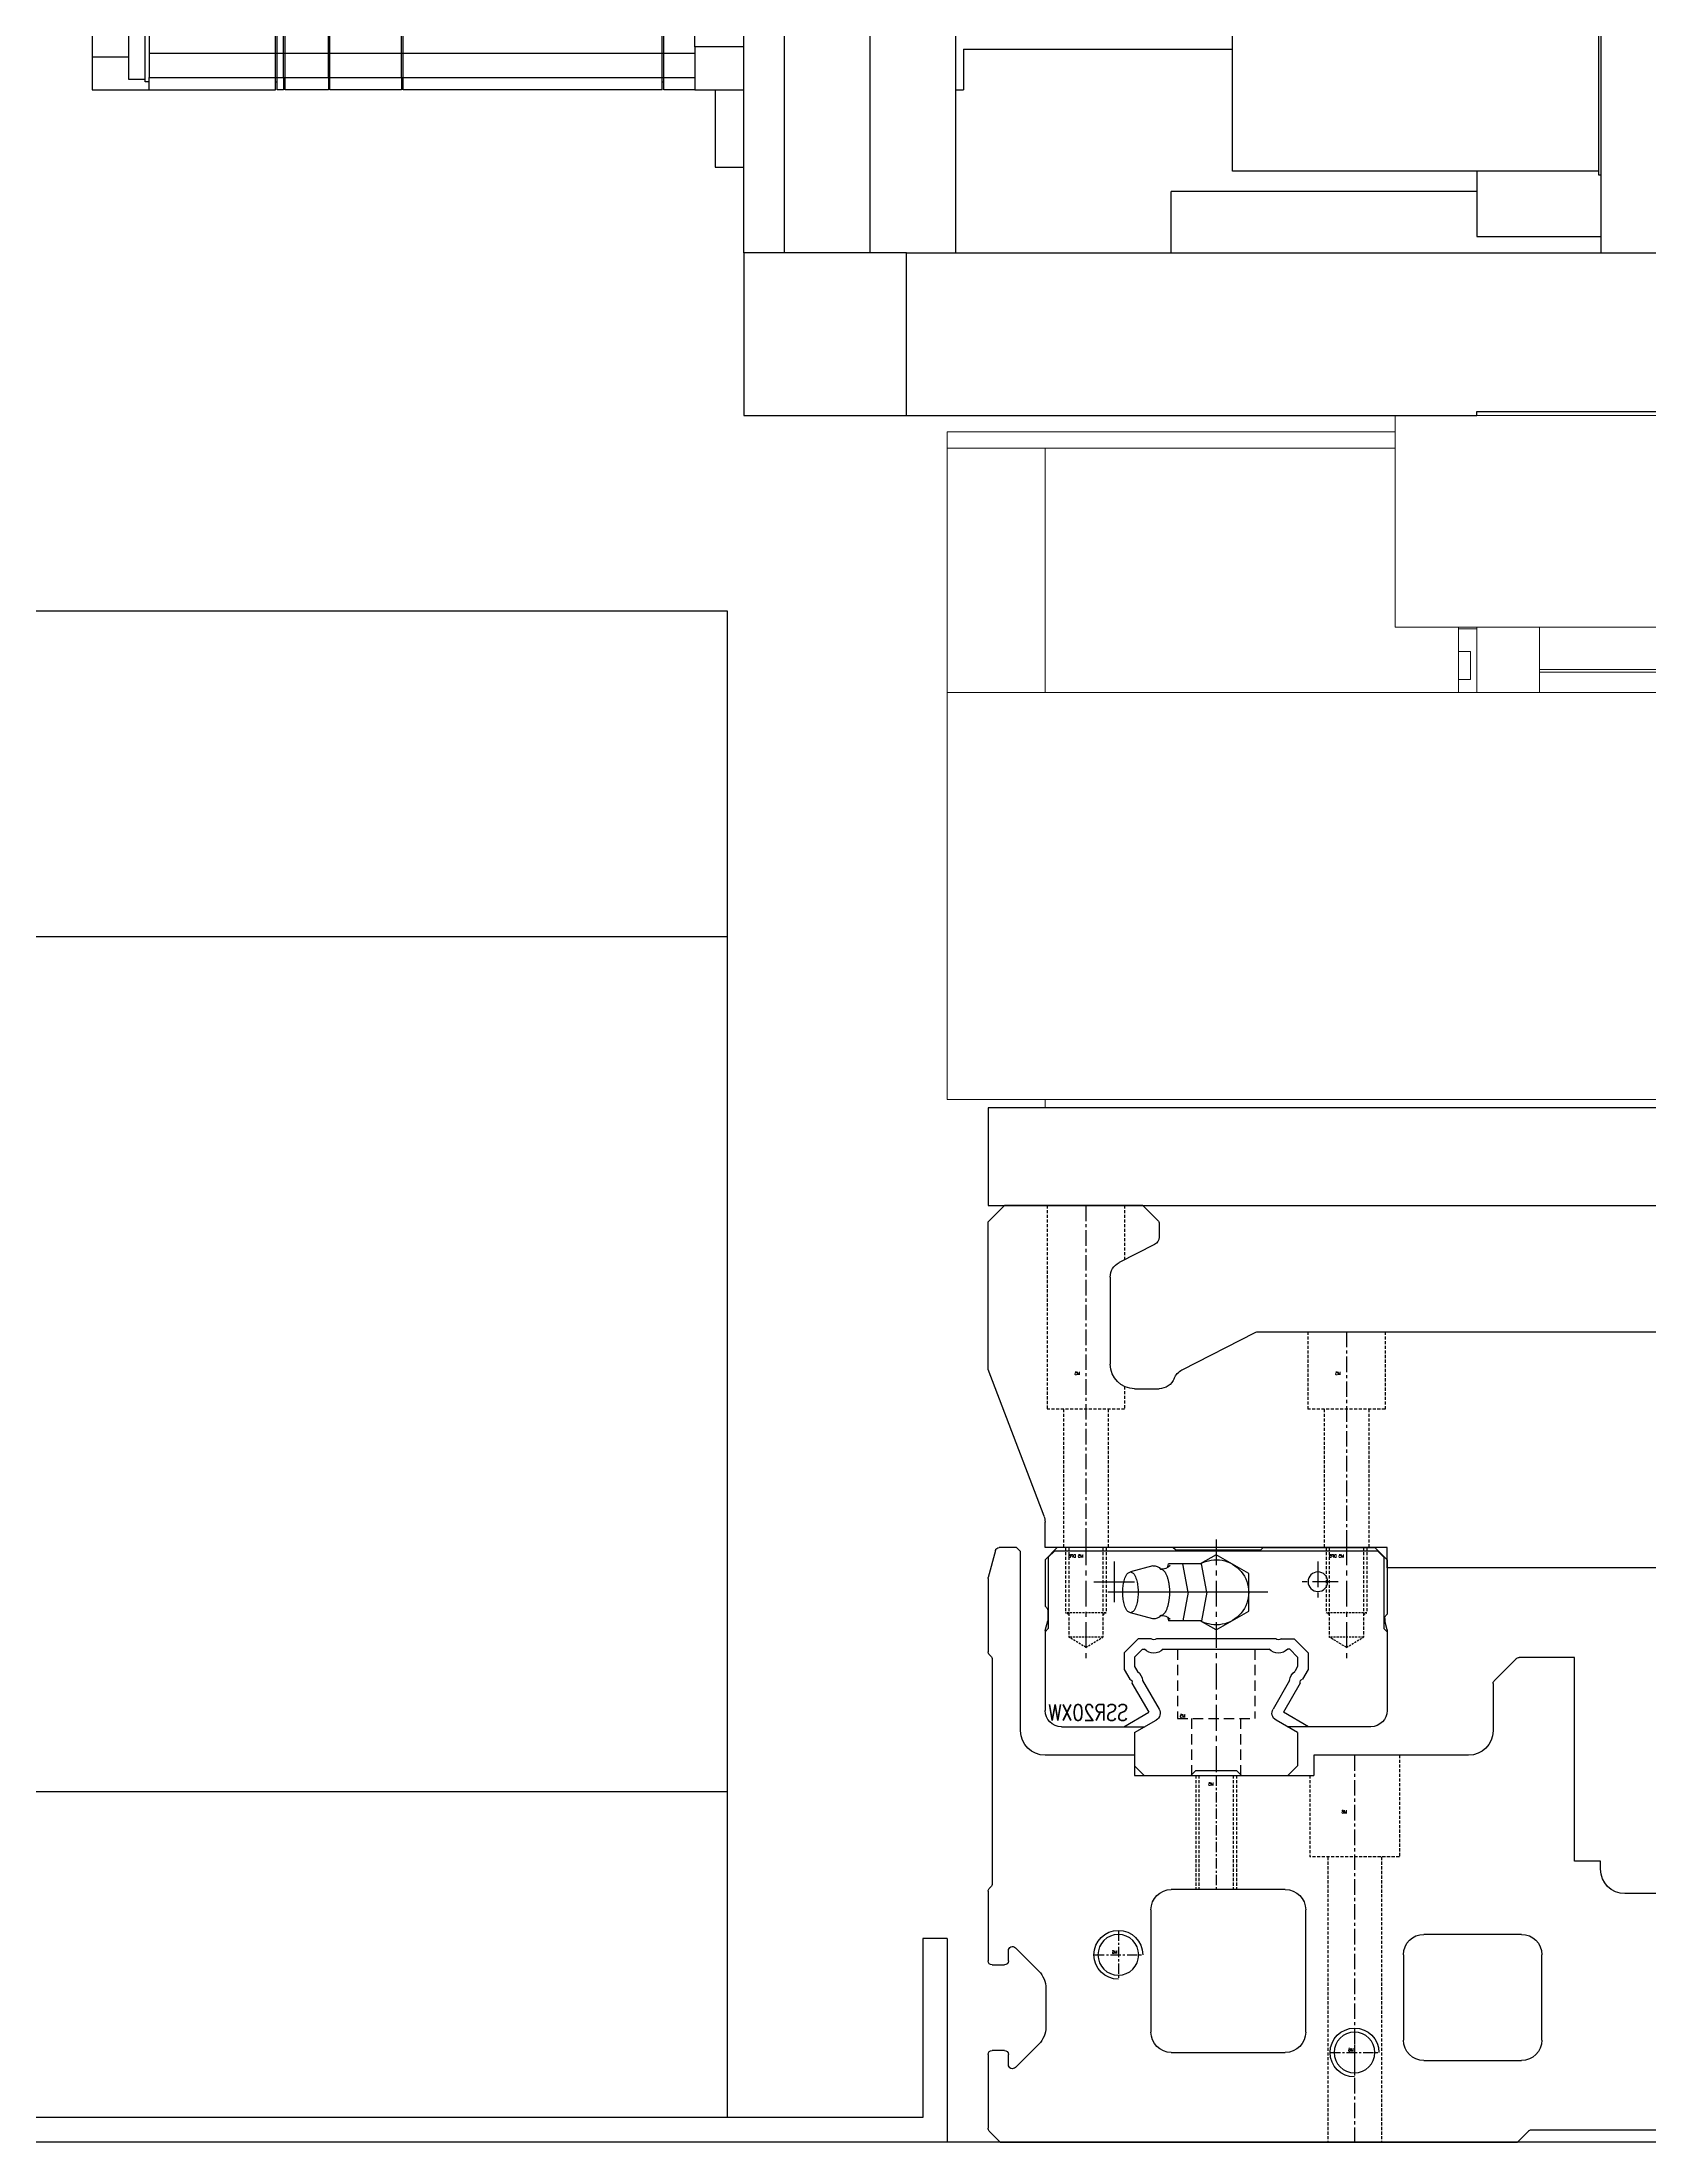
# Model space of a CAD drawing. Extents: x 500 to 100500, y -14500 to 21140.
# Drawn here: x 6040.9 to 6238.4, y 7431 to 7688.8 of the extents above; entities that cross this region are included whole.
import ezdxf

# ---------------------------------------------------------------- set-up
doc = ezdxf.new("R2010")
doc.units = 0
for name, pattern in [('CENTER', [10.16, 6.35, -1.27, 1.27, -1.27]), ('CENTERX2', [20.32, 12.7, -2.54, 2.54, -2.54]), ('HIDDEN', [1.905, 1.27, -0.635]), ('SLD-Solid', [0])]:
    doc.linetypes.add(name, pattern=pattern)
doc.layers.get('0').update_dxf_attribs({"linetype": 'CONTINUOUS'})
for name, color, linetype in [('CL', 1, 'CENTER'), ('D', 7, 'CONTINUOUS'), ('LM Guide', 131, 'CONTINUOUS'), ('M06SMMF-001B', 7, 'CONTINUOUS'), ('나사', 1, 'CONTINUOUS'), ('볼트', 140, 'CONTINUOUS'), ('숨겨진선', 2, 'HIDDEN'), ('외형선', 3, 'CONTINUOUS'), ('중심선', 1, 'CENTERX2')]:
    doc.layers.add(name, color=color, linetype=linetype)
doc.layers.add('Hidden', color=7, linetype='HIDDEN', true_color=0xff8000)
doc.layers.add('MODEL', color=7, linetype='SLD-Solid', lineweight=15)
doc.styles.get("Standard").update_dxf_attribs({"font": 'romans.shx'})

# ---------------------------------------------------------------- blocks, each defined once
blk = doc.blocks.new('KFASDF')
blk.add_line((83405.77, -110483.79), (79585.77, -110483.79))
blk = doc.blocks.new('KA$C3c6b653d')
for p, q in [((0, 0), (0, 185)), ((0, 185), (96, 185)), ((96, 0), (96, 185)), ((0, 145), (96, 145)), ((0, 40), (96, 40)), ((0, 0), (96, 0))]:
    blk.add_line(p, q)
blk = doc.blocks.new('Kfghj')
for p, q in [((79309.48, -113402.98), (79309.48, -113427.98)), ((79309.48, -113402.98), (79312.48, -113402.98)), ((79312.48, -113402.98), (79312.48, -113424.98)), ((79456.48, -113424.98), (79456.48, -113402.98)), ((79456.48, -113402.98), (79459.48, -113402.98)), ((79459.48, -113427.98), (79459.48, -113402.98)), ((79312.48, -113424.98), (79456.48, -113424.98)), ((79309.48, -113427.98), (79459.48, -113427.98))]:
    blk.add_line(p, q)
blk = doc.blocks.new('KA$C3f1c8a6e')
for name, p in [('KA$C3c6b653d', (32, 3)), ('Kfghj', (-79304.48, 113427.98))]:
    blk.add_blockref(name, p)
blk = doc.blocks.new('KA$C0D2B04EF')
for p, q in [((1.5, 29), (0, 27.5)), ((1.5, 29), (0, 27.5)), ((1.2, 28.6), (0.4, 27.8)), ((40.8, 28.6), (1.2, 28.6)), ((15.2, 29), (1.5, 29)), ((15.5, 28.7), (15.2, 29)), ((26, 28.7), (15.5, 28.7)), ((26, 28.7), (26.3, 29)), ((26.3, 29), (40.5, 29)), ((40.5, 29), (42, 27.5)), ((40.8, 28.6), (41.6, 27.8)), ((0, 27.5), (0, 20.8)), ((0.4, 27.8), (0.4, 19.05)), ((17, 25.81), (21, 28.12)), ((17, 21.19), (17, 25.81)), ((21, 28.12), (22.94, 27)), ((22.13, 23.5), (22.78, 27)), ((22.78, 27), (26.86, 27)), ((24.44, 23.5), (25.09, 27)), ((26.95, 26.52), (26.86, 27)), ((28.75, 26.75), (31.52, 26)), ((33.5, 27.3), (33.5, 22.3)), ((41.6, 27.8), (41.6, 19.05)), ((42, 27.5), (42, 21.81)), ((14.63, 23.5), (34.31, 23.5)), ((22.13, 23.5), (22.78, 20)), ((24.44, 23.5), (25.09, 20)), ((36, 24.8), (31, 24.8)), ((0, 20.8), (0.15, 20.65)), ((21, 18.88), (17, 21.19)), ((28.77, 20.25), (31.52, 21)), ((41.68, 21.29), (41.68, 20)), ((42, 21.81), (41.83, 21.65)), ((0, 18.88), (0.3, 20)), ((0, 18.65), (0.4, 19.05)), ((0, 18.88), (0, 9)), ((0.3, 20.29), (0.3, 20)), ((21, 18.88), (22.95, 20)), ((22.78, 20), (26.86, 20)), ((26.95, 20.47), (26.86, 20)), ((42, 18.65), (41.6, 19.05)), ((42, 18.82), (41.68, 20)), ((42, 18.82), (42, 9)), ((9.7, 16.08), (11.42, 17.8)), ((9.7, 16.08), (9.7, 14.03)), ((11, 15.54), (11.96, 16.5)), ((11, 15.54), (11, 14.38)), ((13.02, 17.8), (11.42, 17.8)), ((11.96, 16.5), (12.2, 16.5)), ((13.68, 17.8), (28.32, 17.8)), ((27.5, 16.5), (14.5, 16.5)), ((28.98, 17.8), (30.58, 17.8)), ((30.04, 16.5), (29.8, 16.5)), ((31, 15.54), (30.04, 16.5)), ((32.3, 16.08), (30.58, 17.8)), ((31, 15.54), (31, 14.38)), ((32.3, 16.08), (32.3, 14.03)), ((9.7, 14.03), (10.4, 12.82)), ((11, 14.38), (11.34, 13.79)), ((31, 14.38), (30.66, 13.79)), ((32.3, 14.03), (31.6, 12.82)), ((10.67, 12.35), (12.73, 8.78)), ((11.98, 12.68), (14.01, 9.17)), ((30.02, 12.68), (27.99, 9.17)), ((31.33, 12.35), (29.27, 8.78)), ((9.66, 7), (12.73, 8.78)), ((11, 6.27), (13.64, 7.8)), ((31, 6.27), (28.36, 7.8)), ((32.34, 7), (29.27, 8.78)), ((2, 7), (12.26, 7)), ((11, 6.27), (11, 2.18)), ((40, 7), (29.74, 7)), ((31, 6.27), (31, 2.18)), ((12.18, 1), (11, 2.18)), ((17.9, 1), (12.18, 1)), ((18.5, 1.6), (17.9, 1)), ((23.5, 1.6), (18.5, 1.6)), ((24.1, 1), (23.5, 1.6)), ((29.82, 1), (24.1, 1)), ((29.82, 1), (31, 2.18))]:
    blk.add_line(p, q)
blk.add_lwpolyline([(27.82, 26.35, 0.188575), (27.46, 26.19, 0.075745), (27.22, 25.87, 0.039336), (27.05, 25.51, 0.025771), (26.92, 25.12, 0.019505), (26.84, 24.73, 0.016215), (26.78, 24.33, 0.014467), (26.74, 23.93, 0.013691), (26.73, 23.52, 0.013605), (26.74, 23.12, 0.014315), (26.77, 22.72, 0.015982), (26.83, 22.32, 0.019027), (26.91, 21.92, 0.02488), (27.03, 21.54, 0.037296), (27.19, 21.17, 0.069983), (27.43, 20.84, 0.173821), (27.78, 20.65)], format="xyb")
blk.add_lwpolyline([(31.52, 26, 0.255159), (30.99, 25.58, 0.063191), (30.74, 24.91, 0.035186), (30.61, 24.21, 0.027985), (30.57, 23.5, 0.027899), (30.61, 22.79, 0.03516), (30.74, 22.09, 0.063156), (30.99, 21.43, 0.255284), (31.52, 21, 0.255159), (32.05, 21.42, 0.063192), (32.3, 22.09, 0.035186), (32.43, 22.79, 0.027985), (32.47, 23.5, 0.027899), (32.43, 24.21, 0.03516), (32.3, 24.91, 0.063156), (32.05, 25.57, 0.255284)], format="xyb", close=True)
blk.add_circle((8.5, 24.8), 1.2)
for centre, radius, start, end in [((21, 23.5), 4, 61.094, 298.9059), ((27.62, 27.58), 1.25, 217.875, 279.2354), ((28.61, 25.79), 0.97, 81.7029, 144.6685), ((-0.2, 20.29), 0.5, 0.0001, 45.0001), ((27.62, 19.42), 1.25, 80.7645, 142.125), ((28.61, 21.21), 0.968, 215.3315, 278.2972), ((42.18, 21.29), 0.5, 134.9999, 179.9999), ((21, 23.5), 4, 240, 241.045), ((13.35, 17.69), 1.65, 225.9544, 314.0456), ((13.35, 18.22), 0.537, 231.9896, 308.0104), ((28.65, 17.69), 1.65, 225.9543, 314.0456), ((28.65, 18.22), 0.537, 231.9896, 308.0104), ((10.34, 12.48), 1.65, 7.0573, 52.9427), ((31.66, 12.48), 1.65, 127.0573, 172.9427), ((10.34, 12.48), 0.35, 338.8312, 81.1688), ((31.66, 12.48), 0.35, 98.8312, 201.1688), ((2, 9), 2, 180, 270), ((13.14, 8.67), 1, 300.0017, 29.9991), ((28.86, 8.67), 1, 150, 239.9983), ((40, 9), 2, 270, 360)]:
    blk.add_arc(centre, radius, start, end)
at = {"layer": 'CL', "ltscale": 0.5}
for p, q in [((5, 30), (5, 14.76)), ((21, 30), (21, 0)), ((37, 30), (37, 14.76)), ((8.5, 27.3), (8.5, 22.3)), ((6, 24.8), (11, 24.8))]:
    blk.add_line(p, q, dxfattribs=at)
at = {"layer": 'Hidden'}
for p, q in [((16.25, 16.5), (16.25, 8)), ((25.75, 16.5), (25.75, 8)), ((25.75, 8), (16.25, 8)), ((18, 8), (18, 1.1)), ((24, 8), (24, 1.1))]:
    blk.add_line(p, q, dxfattribs=at)
at = {"layer": '숨겨진선', "ltscale": 0.3}
for p, q in [((2.5, 29), (2.5, 21)), ((2.9, 29), (2.9, 18)), ((7.1, 29), (7.1, 18)), ((7.5, 29), (7.5, 21)), ((34.5, 29), (34.5, 21)), ((34.9, 29), (34.9, 18)), ((39.1, 29), (39.1, 18)), ((39.5, 29), (39.5, 21))]:
    blk.add_line(p, q, dxfattribs=at)
at = {"layer": '숨겨진선', "ltscale": 0.2}
for p, q in [((2.9, 20.76), (2.5, 21)), ((2.5, 21), (7.5, 21)), ((7.1, 20.76), (7.5, 21)), ((34.9, 20.76), (34.5, 21)), ((34.5, 21), (39.5, 21)), ((39.1, 20.76), (39.5, 21)), ((2.9, 18), (7.1, 18)), ((5, 16.74), (2.9, 18)), ((5, 16.74), (7.1, 18)), ((34.9, 18), (39.1, 18)), ((37, 16.74), (34.9, 18)), ((37, 16.74), (39.1, 18))]:
    blk.add_line(p, q, dxfattribs=at)
at = {"layer": '볼트', "width": 0.8}
for s, height, p in [('M5 DP8', 0.394, (5.3, 27.77)), ('M5 DP8', 0.394, (37.3, 27.77)), ('M5', 0.394, (24.79, 8.14)), ('SSR20XW', 1.969, (31.8, 7.76))]:
    blk.add_text(s, height=height, dxfattribs=at).set_placement(p)
blk = doc.blocks.new('KF13 13')
for p, q in [((4201.63, 413.21), (4199.63, 411.21)), ((4201.63, 413.21), (4218.63, 413.21)), ((4220.54, 411.29), (4218.63, 413.21)), ((4430.63, 413.21), (4428.72, 411.29)), ((4430.63, 413.21), (4447.63, 413.21)), ((4449.63, 411.21), (4447.63, 413.21)), ((4199.63, 411.21), (4199.63, 393.08)), ((4220.63, 409.32), (4220.63, 411.08)), ((4428.63, 411.08), (4428.63, 409.32)), ((4449.63, 393.08), (4449.63, 411.21)), ((4215.72, 406.2), (4220.08, 408.43)), ((4429.18, 408.43), (4433.54, 406.2)), ((4214.63, 393.71), (4214.63, 404.42)), ((4434.63, 404.42), (4434.63, 393.71)), ((4232.42, 397.6), (4223.44, 393.03)), ((4416.39, 397.71), (4232.87, 397.71)), ((4425.81, 393.03), (4416.84, 397.6)), ((4199.63, 393.08), (4206.5, 375.05)), ((4442.76, 375.05), (4449.63, 393.08)), ((4220.63, 390.71), (4217.63, 390.71)), ((4431.63, 390.71), (4428.63, 390.71)), ((4276.13, 381.21), (4276.13, 368.71)), ((4351.63, 381.21), (4276.13, 381.21)), ((4351.63, 381.21), (4351.63, 368.71)), ((4206.63, 374.71), (4206.61, 374.76)), ((4206.63, 374.64), (4206.63, 374.71)), ((4206.63, 374.34), (4206.63, 371.21)), ((4442.63, 371.21), (4442.63, 374.34)), ((4206.63, 371.21), (4250.63, 371.21)), ((4250.63, 368.71), (4250.63, 371.21)), ((4400.63, 371.21), (4442.63, 371.21)), ((4400.63, 368.71), (4400.63, 371.21)), ((4250.63, 368.71), (4276.13, 368.71)), ((4351.63, 368.71), (4400.63, 368.71))]:
    blk.add_line(p, q)
for centre, radius, start, end in [((4220.33, 411.08), 0.3, 0, 45), ((4428.93, 411.08), 0.3, 135, 180), ((4219.63, 409.32), 1, 297, 0), ((4429.63, 409.32), 1, 180, 243), ((4216.63, 404.42), 2, 117, 180), ((4432.63, 404.42), 2, 360, 63), ((4232.87, 396.71), 1, 90, 117), ((4416.39, 396.71), 1, 63, 90), ((4217.63, 393.71), 3, 180, 270), ((4220.63, 392.71), 2, 270, 338.5642), ((4224.35, 391.24), 2, 117, 158.5642), ((4424.91, 391.24), 2, 21.4358, 63), ((4428.63, 392.71), 2, 201.4358, 270), ((4431.63, 393.71), 3, 270, 0), ((4204.63, 374.34), 2, 360, 20.8545), ((4444.63, 374.34), 2, 159.1455, 180)]:
    blk.add_arc(centre, radius, start, end)
at = {"layer": '숨겨진선', "ltscale": 0.3}
for p, q in [((4206.88, 413.21), (4206.88, 388.21)), ((4216.38, 413.21), (4216.38, 406.54)), ((4432.88, 413.21), (4432.88, 406.54)), ((4442.38, 413.21), (4442.38, 388.21)), ((4238.88, 397.71), (4238.88, 388.21)), ((4248.38, 397.71), (4248.38, 388.21)), ((4295.38, 397.71), (4295.38, 391.71)), ((4304.88, 397.71), (4304.88, 391.71)), ((4318.88, 397.71), (4318.88, 391.71)), ((4328.38, 397.71), (4328.38, 391.71)), ((4400.88, 397.71), (4400.88, 388.21)), ((4410.38, 397.71), (4410.38, 388.21)), ((4216.38, 390.98), (4216.38, 388.21)), ((4295.38, 391.71), (4304.88, 391.71)), ((4297.38, 391.71), (4297.38, 381.21)), ((4302.88, 391.71), (4302.88, 381.21)), ((4318.88, 391.71), (4328.38, 391.71)), ((4320.88, 391.71), (4320.88, 381.21)), ((4326.38, 391.71), (4326.38, 381.21)), ((4432.88, 390.98), (4432.88, 388.21)), ((4206.88, 388.21), (4216.38, 388.21)), ((4208.88, 388.21), (4208.88, 371.21)), ((4214.38, 388.21), (4214.38, 371.21)), ((4238.88, 388.21), (4248.38, 388.21)), ((4240.88, 388.21), (4240.88, 371.21)), ((4246.38, 388.21), (4246.38, 371.21)), ((4400.88, 388.21), (4410.38, 388.21)), ((4402.88, 388.21), (4402.88, 371.21)), ((4408.38, 388.21), (4408.38, 371.21)), ((4432.88, 388.21), (4442.38, 388.21)), ((4434.88, 388.21), (4434.88, 371.21)), ((4440.38, 388.21), (4440.38, 371.21))]:
    blk.add_line(p, q, dxfattribs=at)
at = {"layer": '중심선', "ltscale": 0.15}
for p, q in [((4211.63, 413.21), (4211.63, 371.21)), ((4437.63, 413.21), (4437.63, 371.21)), ((4243.63, 397.71), (4243.63, 371.21)), ((4300.13, 397.71), (4300.13, 381.21)), ((4323.63, 397.71), (4323.63, 381.21)), ((4405.63, 397.71), (4405.63, 371.21))]:
    blk.add_line(p, q, dxfattribs=at)
at = {"layer": '볼트', "width": 0.8}
for p in [(4300.84, 395.9), (4324.34, 395.9), (4212.34, 392.4), (4244.34, 392.4), (4406.34, 392.4), (4438.34, 392.4)]:
    blk.add_text('M5', height=0.394, dxfattribs=at).set_placement(p)
blk = doc.blocks.new('Kyujjuybr')
blk.add_circle((7595.53, 2408.61), 2.5)
at = {"layer": '나사'}
blk.add_arc((7595.53, 2408.61), 3, 270, 180, dxfattribs=at)
at = {"layer": '중심선', "ltscale": 0.1}
for p, q in [((7595.53, 2411.61), (7595.53, 2405.61)), ((7598.53, 2408.61), (7592.53, 2408.61))]:
    blk.add_line(p, q, dxfattribs=at)
at = {"layer": '볼트', "width": 0.8}
blk.add_text('M6', height=0.394, dxfattribs=at).set_placement((7595.65, 2408.75))
blk = doc.blocks.new('K34 143')
for p, q in [((4199.65, 131.43), (4200.53, 134.72)), ((4201.01, 135.1), (4203.13, 135.1)), ((4203.13, 135.1), (4203.63, 134.6)), ((4203.63, 134.6), (4203.63, 112.6)), ((4445.63, 134.6), (4446.13, 135.1)), ((4445.63, 112.6), (4445.63, 134.6)), ((4446.13, 135.1), (4448.25, 135.1)), ((4448.73, 134.72), (4449.61, 131.43)), ((4199.63, 122.3), (4199.63, 131.3)), ((4449.63, 131.3), (4449.63, 122.3)), ((4199.98, 121.74), (4199.78, 121.95)), ((4200.13, 93.8), (4200.13, 121.39)), ((4377.63, 121.6), (4384.42, 121.6)), ((4377.63, 96.6), (4377.63, 121.6)), ((4384.78, 121.45), (4387.48, 118.74)), ((4449.13, 121.39), (4449.13, 93.8)), ((4449.48, 121.95), (4449.28, 121.74)), ((4387.63, 118.39), (4387.63, 112.6)), ((4206.63, 109.6), (4217.63, 109.6)), ((4217.63, 109.6), (4217.63, 107.1)), ((4390.63, 109.6), (4409.63, 109.6)), ((4409.63, 109.6), (4409.63, 107.1)), ((4431.63, 109.6), (4442.63, 109.6)), ((4431.63, 109.6), (4431.63, 107.1)), ((4251.63, 107.1), (4217.63, 107.1)), ((4251.63, 107.1), (4251.63, 100.6)), ((4431.63, 107.1), (4409.63, 107.1)), ((4265.63, 100.6), (4265.63, 101.6)), ((4266.13, 102.1), (4268.13, 102.1)), ((4268.13, 102.1), (4268.63, 101.6)), ((4268.63, 101.6), (4268.63, 95.6)), ((4252.68, 98.6), (4251.88, 98.6)), ((4251.88, 98.6), (4251.88, 96.6)), ((4252.13, 100.1), (4252.68, 100.1)), ((4252.68, 100.1), (4252.88, 99.9)), ((4252.88, 98.8), (4252.68, 98.6)), ((4252.88, 99.9), (4252.88, 98.8)), ((4264.38, 99.9), (4264.58, 100.1)), ((4264.38, 98.8), (4264.38, 99.9)), ((4264.58, 98.6), (4264.38, 98.8)), ((4264.58, 100.1), (4265.13, 100.1)), ((4265.38, 98.6), (4264.58, 98.6)), ((4265.38, 96.6), (4265.38, 98.6)), ((4251.88, 96.6), (4253.68, 96.6)), ((4253.68, 96.6), (4253.88, 96.4)), ((4253.88, 96.4), (4253.88, 94.6)), ((4263.38, 96.4), (4263.58, 96.6)), ((4263.38, 94.6), (4263.38, 96.4)), ((4263.58, 96.6), (4265.38, 96.6)), ((4374.43, 95.6), (4374.43, 96.6)), ((4374.43, 96.6), (4377.63, 96.6)), ((4199.63, 84.35), (4199.63, 92.89)), ((4199.78, 93.24), (4199.98, 93.45)), ((4236.13, 93.1), (4222.13, 93.1)), ((4254.38, 94.1), (4262.88, 94.1)), ((4413.13, 93.1), (4427.13, 93.1)), ((4449.28, 93.45), (4449.48, 93.24)), ((4449.63, 92.89), (4449.63, 84.35)), ((4219.63, 90.6), (4219.63, 75.6)), ((4238.63, 75.6), (4238.63, 90.6)), ((4271.63, 92.6), (4272.63, 92.6)), ((4272.63, 92.6), (4272.63, 87.1)), ((4352.13, 92.6), (4371.43, 92.6)), ((4352.13, 92.6), (4352.13, 87.1)), ((4410.63, 75.6), (4410.63, 90.6)), ((4429.63, 90.6), (4429.63, 75.6)), ((4202.13, 85.6), (4202.13, 84.35)), ((4205.85, 83.08), (4202.98, 85.95)), ((4265.13, 87.6), (4253.13, 87.6)), ((4298.63, 87.1), (4272.63, 87.1)), ((4352.13, 87.1), (4330.63, 87.1)), ((4384.13, 87.6), (4396.13, 87.6)), ((4446.28, 85.95), (4443.41, 83.08)), ((4447.13, 84.35), (4447.13, 85.6)), ((4201.63, 83.85), (4200.13, 83.85)), ((4250.63, 85.1), (4250.63, 74.6)), ((4267.63, 74.6), (4267.63, 85.1)), ((4381.63, 74.6), (4381.63, 85.1)), ((4398.63, 85.1), (4398.63, 74.6)), ((4449.13, 83.85), (4447.63, 83.85)), ((4206.73, 76.23), (4206.73, 80.96)), ((4442.53, 80.96), (4442.53, 76.23)), ((4199.63, 63.8), (4199.63, 72.85)), ((4200.13, 73.35), (4201.63, 73.35)), ((4202.13, 72.85), (4202.13, 71.6)), ((4202.98, 71.24), (4205.85, 74.11)), ((4222.13, 73.1), (4236.13, 73.1)), ((4427.13, 73.1), (4413.13, 73.1)), ((4443.41, 74.11), (4446.28, 71.24)), ((4447.13, 71.6), (4447.13, 72.85)), ((4447.63, 73.35), (4449.13, 73.35)), ((4449.63, 72.85), (4449.63, 63.8)), ((4253.13, 72.1), (4265.13, 72.1)), ((4396.13, 72.1), (4384.13, 72.1)), ((4201.13, 62.1), (4199.78, 63.45)), ((4264.63, 62.1), (4201.13, 62.1)), ((4265.98, 63.45), (4264.63, 62.1)), ((4382.92, 63.6), (4266.34, 63.6)), ((4384.63, 62.1), (4383.28, 63.45)), ((4448.13, 62.1), (4384.63, 62.1)), ((4449.48, 63.45), (4448.13, 62.1))]:
    blk.add_line(p, q)
for centre, radius, start, end in [((4201.01, 134.6), 0.5, 90, 165), ((4448.25, 134.6), 0.5, 15, 90), ((4200.13, 131.3), 0.5, 165, 180), ((4449.13, 131.3), 0.5, 0, 15), ((4200.13, 122.3), 0.5, 180, 225), ((4199.63, 121.39), 0.5, 0, 45), ((4384.42, 121.1), 0.5, 45, 90), ((4449.63, 121.39), 0.5, 135, 180), ((4449.13, 122.3), 0.5, 315, 0), ((4387.13, 118.39), 0.5, 0, 45), ((4206.63, 112.6), 3, 180, 270), ((4390.63, 112.6), 3, 180, 270), ((4442.63, 112.6), 3, 270, 0), ((4252.13, 100.6), 0.5, 180, 270), ((4265.13, 100.6), 0.5, 270, 0), ((4266.13, 101.6), 0.5, 90, 180), ((4271.63, 95.6), 3, 180, 270), ((4371.43, 95.6), 3, 270, 0), ((4200.13, 92.89), 0.5, 135, 180), ((4199.63, 93.8), 0.5, 315, 0), ((4222.13, 90.6), 2.5, 90, 180), ((4236.13, 90.6), 2.5, 0, 90), ((4254.38, 94.6), 0.5, 180, 270), ((4262.88, 94.6), 0.5, 270, 0), ((4413.13, 90.6), 2.5, 90, 180), ((4427.13, 90.6), 2.5, 0, 90), ((4449.63, 93.8), 0.5, 180, 225), ((4449.13, 92.89), 0.5, 0, 45), ((4202.63, 85.6), 0.5, 45, 180), ((4253.13, 85.1), 2.5, 90, 180), ((4265.13, 85.1), 2.5, 0, 90), ((4384.13, 85.1), 2.5, 90, 180), ((4396.13, 85.1), 2.5, 0, 90), ((4446.63, 85.6), 0.5, 0, 135), ((4200.13, 84.35), 0.5, 180, 270), ((4201.63, 84.35), 0.5, 270, 0), ((4203.73, 80.96), 3, 0, 45), ((4445.53, 80.96), 3, 135, 180), ((4447.63, 84.35), 0.5, 180, 270), ((4449.13, 84.35), 0.5, 270, 0), ((4203.73, 76.23), 3, 315, 0), ((4222.13, 75.6), 2.5, 180, 270), ((4236.13, 75.6), 2.5, 270, 0), ((4413.13, 75.6), 2.5, 180, 270), ((4427.13, 75.6), 2.5, 270, 0), ((4445.53, 76.23), 3, 180, 225), ((4200.13, 72.85), 0.5, 90, 180), ((4201.63, 72.85), 0.5, 0, 90), ((4253.13, 74.6), 2.5, 180, 270), ((4265.13, 74.6), 2.5, 270, 0), ((4384.13, 74.6), 2.5, 180, 270), ((4396.13, 74.6), 2.5, 270, 0), ((4447.63, 72.85), 0.5, 90, 180), ((4449.13, 72.85), 0.5, 0, 90), ((4202.63, 71.6), 0.5, 180, 315), ((4446.63, 71.6), 0.5, 225, 0), ((4200.13, 63.8), 0.5, 180, 225), ((4266.34, 63.1), 0.5, 90, 135), ((4382.92, 63.1), 0.5, 45, 90), ((4449.13, 63.8), 0.5, 315, 0)]:
    blk.add_arc(centre, radius, start, end)
at = {"layer": '숨겨진선', "ltscale": 0.3}
for p, q in [((4399.13, 109.6), (4399.13, 97.1)), ((4225.13, 107.1), (4225.13, 93.1)), ((4225.53, 107.1), (4225.53, 93.1)), ((4229.73, 107.1), (4229.73, 93.1)), ((4230.13, 107.1), (4230.13, 93.1)), ((4239.13, 107.1), (4239.13, 97.1)), ((4250.13, 107.1), (4250.13, 97.1)), ((4410.13, 107.1), (4410.13, 97.1)), ((4419.13, 107.1), (4419.13, 93.1)), ((4419.53, 107.1), (4419.53, 93.1)), ((4423.73, 107.1), (4423.73, 93.1)), ((4424.13, 107.1), (4424.13, 93.1)), ((4239.13, 97.1), (4250.13, 97.1)), ((4241.33, 97.1), (4241.33, 62.1)), ((4247.93, 97.1), (4247.93, 62.1)), ((4399.13, 97.1), (4410.13, 97.1)), ((4401.33, 97.1), (4401.33, 62.1)), ((4407.93, 97.1), (4407.93, 62.1)), ((4277.13, 87.1), (4277.13, 63.6)), ((4277.53, 87.1), (4277.53, 63.6)), ((4281.73, 87.1), (4281.73, 63.6)), ((4282.13, 87.1), (4282.13, 63.6)), ((4342.13, 87.1), (4342.13, 63.6)), ((4342.53, 87.1), (4342.53, 63.6)), ((4346.73, 87.1), (4346.73, 63.6)), ((4347.13, 87.1), (4347.13, 63.6))]:
    blk.add_line(p, q, dxfattribs=at)
at = {"layer": '외형선'}
for p, q in [((4298.63, 87.1), (4306.98, 78.74)), ((4322.28, 78.74), (4330.63, 87.1)), ((4307.34, 78.6), (4321.92, 78.6))]:
    blk.add_line(p, q, dxfattribs=at)
for centre, start, end in [((4307.34, 79.1), 225, 270), ((4321.92, 79.1), 270, 315)]:
    blk.add_arc(centre, 0.5, start, end, dxfattribs=at)
at = {"layer": '중심선', "ltscale": 0.15}
for p, q in [((4404.63, 109.6), (4404.63, 62.1)), ((4244.63, 107.1), (4244.63, 62.1))]:
    blk.add_line(p, q, dxfattribs=at)
at = {"layer": '중심선', "ltscale": 0.1}
for p, q in [((4227.63, 107.1), (4227.63, 93.1)), ((4421.63, 107.1), (4421.63, 93.1)), ((4279.63, 87.1), (4279.63, 63.6)), ((4344.63, 87.1), (4344.63, 63.6))]:
    blk.add_line(p, q, dxfattribs=at)
for p in [(-3379.9, -2323.52), (-3161.9, -2323.52), (-3350.9, -2335.52), (-3190.9, -2335.52)]:
    blk.add_blockref('Kyujjuybr', p)
at = {"layer": '볼트', "width": 0.8}
for s, p in [('M5', (4227.93, 105.87)), ('M5', (4421.93, 105.87)), ('M6', (4245.56, 102.45)), ('M6', (4405.56, 102.45)), ('M5', (4279.93, 85.87)), ('M5', (4344.93, 85.87))]:
    blk.add_text(s, height=0.394, dxfattribs=at).set_placement(p)
blk = doc.blocks.new('KA$C3a453fc0')
for name, p in [('KF13 13', (-4199.13, -298.21)), ('K34 143', (-4199.13, -62.1))]:
    blk.add_blockref(name, p)
at = {"layer": 'LM Guide'}
blk.add_blockref('KA$C0D2B04EF', (201.5, 44), dxfattribs=at)
blk = doc.blocks.new('KA$C02b359d5')
at = {"layer": 'M06SMMF-001B'}
for p, q in [((0, 12), (250, 12)), ((250, 12), (250, 0)), ((250, 0), (0, 0))]:
    blk.add_line(p, q, dxfattribs=at)
blk = doc.blocks.new('KA$C5e217fc6')
at = {"layer": 'MODEL'}
for p, q in [((55, 144.91, 52.18), (205, 144.91, 52.18)), ((55, 144.91, 52.18), (55, 118.91, 52.18)), ((0, 140.91, 52.18), (0, 142.91, 52.18)), ((55, 142.91, 52.18), (0, 142.91, 52.18)), ((12, 140.91, 52.18), (0, 140.91, 52.18)), ((0, 110.91, 52.18), (0, 140.91, 52.18)), ((55, 140.91, 52.18), (12, 140.91, 52.18)), ((12, 110.91, 52.18), (12, 140.91, 52.18)), ((55, 118.91, 52.18), (205, 118.91, 52.18)), ((62.75, 118.91, 52.18), (62.75, 118.71, 52.18)), ((62.75, 118.71, 52.18), (65, 118.71, 52.18)), ((62.75, 115.91, 52.18), (62.75, 118.71, 52.18)), ((65, 110.91, 52.18), (65, 118.91, 52.18)), ((72.7, 113.71, 52.18), (72.7, 118.91, 52.18)), ((64.25, 115.91, 52.18), (62.75, 115.91, 52.18)), ((62.75, 112.51, 52.18), (62.75, 115.91, 52.18)), ((64.25, 115.91, 52.18), (64.25, 112.51, 52.18)), ((72.7, 113.71, 52.18), (119.3, 113.71, 52.18)), ((72.7, 113.71, 52.18), (72.7, 113.41, 52.18)), ((0, 60.91, 52.18), (0, 110.91, 52.18)), ((260, 110.91, 52.18), (0, 110.91, 52.18)), ((64.25, 112.51, 52.18), (62.75, 112.51, 52.18)), ((62.75, 110.91, 52.18), (62.75, 112.51, 52.18)), ((72.7, 113.41, 52.18), (119.3, 113.41, 52.18)), ((72.7, 110.91, 52.18), (72.7, 113.41, 52.18)), ((260, 60.91, 52.18), (0, 60.91, 52.18)), ((12, 60.91, 52.18), (12, 59.91, 52.18)), ((12, 59.91, 52.18), (248, 59.91, 52.18))]:
    blk.add_line(p, q, dxfattribs=at)
blk = doc.blocks.new('KA$C6268043b')
at = {"linetype": 'Continuous', "lineweight": 25}
for p, q in [((300.5, 20, 52.18), (300.5, 122.5, 52.18)), ((195.25, 119.51, 52.18), (195.25, 20, 52.18)), ((274.5, 119.51, 52.18), (274.5, 20, 52.18)), ((285, 119.51, 52.18), (285, 20, 52.18)), ((295.5, 20, 52.18), (295.5, 119.51, 52.18)), ((240.5, 30, 52.18), (240.5, 118, 52.18)), ((195.5, 29.51, 52.18), (195.5, 93.01, 52.18)), ((306.5, 45.3, 52.18), (306.5, 52, 52.18)), ((310.3, 44.5, 52.18), (310.3, 50.5, 52.18)), ((310.5, 44.5, 52.18), (310.5, 50.5, 52.18)), ((342.3, 44.5, 52.18), (342.3, 50.5, 52.18)), ((342.5, 44.5, 52.18), (342.5, 50.5, 52.18)), ((351.3, 44.5, 52.18), (351.3, 50.5, 52.18)), ((351.5, 44.5, 52.18), (351.5, 50.5, 52.18)), ((356.8, 44.5, 52.18), (356.8, 50.22, 52.18)), ((357, 44.5, 52.18), (357, 50.5, 52.18)), ((357.8, 44.5, 52.18), (357.8, 50.5, 52.18)), ((358, 44.5, 52.18), (358, 50.5, 52.18)), ((373.5, 47.5, 52.18), (373.5, 44.5, 52.18)), ((374, 44, 52.18), (374, 47, 52.18)), ((376, 44, 52.18), (376, 46.75, 52.18)), ((380.5, 47.5, 52.18), (380.5, 44, 52.18)), ((273.5, 45, 52.18), (240.5, 45, 52.18)), ((273.5, 45, 52.18), (273.5, 40, 52.18)), ((300.5, 45.3, 52.18), (306.5, 45.3, 52.18)), ((306.5, 45.3, 52.18), (306.5, 40, 52.18)), ((310.3, 44.5, 52.18), (306.5, 44.5, 52.18)), ((310.5, 44.5, 52.18), (310.3, 44.5, 52.18)), ((310.3, 41.5, 52.18), (310.3, 44.5, 52.18)), ((342.3, 44.5, 52.18), (310.5, 44.5, 52.18)), ((310.5, 41.5, 52.18), (310.5, 44.5, 52.18)), ((342.5, 44.5, 52.18), (342.3, 44.5, 52.18)), ((342.3, 41.5, 52.18), (342.3, 44.5, 52.18)), ((351.3, 44.5, 52.18), (342.5, 44.5, 52.18)), ((342.5, 41.5, 52.18), (342.5, 44.5, 52.18)), ((351.5, 44.5, 52.18), (351.3, 44.5, 52.18)), ((351.3, 41.5, 52.18), (351.3, 44.5, 52.18)), ((356.8, 44.5, 52.18), (351.5, 44.5, 52.18)), ((351.5, 41.5, 52.18), (351.5, 44.5, 52.18)), ((357, 44.5, 52.18), (356.8, 44.5, 52.18)), ((356.8, 41.5, 52.18), (356.8, 44.5, 52.18)), ((357.8, 44.5, 52.18), (357, 44.5, 52.18)), ((357, 41.5, 52.18), (357, 44.5, 52.18)), ((358, 44.5, 52.18), (357.8, 44.5, 52.18)), ((357.8, 41.5, 52.18), (357.8, 44.5, 52.18)), ((373.5, 44.5, 52.18), (358, 44.5, 52.18)), ((358, 41.5, 52.18), (358, 44.5, 52.18)), ((373.5, 44.5, 52.18), (373.5, 41.5, 52.18)), ((374, 41, 52.18), (374, 44, 52.18)), ((376, 41.25, 52.18), (376, 44, 52.18)), ((376, 44, 52.18), (380.5, 44, 52.18)), ((380.5, 44, 52.18), (380.5, 40, 52.18)), ((310.3, 41.5, 52.18), (306.5, 41.5, 52.18)), ((310.3, 40, 52.18), (310.3, 41.5, 52.18)), ((310.5, 41.5, 52.18), (310.3, 41.5, 52.18)), ((342.3, 41.5, 52.18), (310.5, 41.5, 52.18)), ((310.5, 40, 52.18), (310.5, 41.5, 52.18)), ((342.3, 40, 52.18), (342.3, 41.5, 52.18)), ((342.5, 41.5, 52.18), (342.3, 41.5, 52.18)), ((351.3, 41.5, 52.18), (342.5, 41.5, 52.18)), ((342.5, 41.5, 52.18), (342.5, 40, 52.18)), ((351.3, 40, 52.18), (351.3, 41.5, 52.18)), ((351.5, 41.5, 52.18), (351.3, 41.5, 52.18)), ((356.8, 41.5, 52.18), (351.5, 41.5, 52.18)), ((351.5, 41.5, 52.18), (351.5, 40, 52.18)), ((356.8, 40, 52.18), (356.8, 41.5, 52.18)), ((357, 41.5, 52.18), (356.8, 41.5, 52.18)), ((357.8, 41.5, 52.18), (357, 41.5, 52.18)), ((357, 41.5, 52.18), (357, 40, 52.18)), ((357.8, 40, 52.18), (357.8, 41.5, 52.18)), ((358, 41.5, 52.18), (357.8, 41.5, 52.18)), ((373.5, 41.5, 52.18), (358, 41.5, 52.18)), ((358, 40, 52.18), (358, 41.5, 52.18)), ((373.5, 40, 52.18), (373.5, 41.5, 52.18)), ((274.5, 40, 52.18), (273.5, 40, 52.18)), ((306.5, 40, 52.18), (300.5, 40, 52.18)), ((304, 40, 52.18), (304, 30.5, 52.18)), ((306.5, 40, 52.18), (310.3, 40, 52.18)), ((310.5, 41, 52.18), (310.3, 41, 52.18)), ((310.5, 40, 52.18), (342.3, 40, 52.18)), ((342.5, 41, 52.18), (342.3, 41, 52.18)), ((342.5, 40, 52.18), (351.3, 40, 52.18)), ((351.5, 41, 52.18), (351.3, 41, 52.18)), ((351.5, 40, 52.18), (356.8, 40, 52.18)), ((357, 41, 52.18), (356.8, 41, 52.18)), ((357, 40, 52.18), (357.8, 40, 52.18)), ((358, 41, 52.18), (357.8, 41, 52.18)), ((373.5, 40, 52.18), (358, 40, 52.18)), ((373.5, 41, 52.18), (374, 41, 52.18)), ((380.5, 40, 52.18), (373.5, 40, 52.18)), ((374, 41.25, 52.18), (376, 41.25, 52.18)), ((195.25, 29.51, 52.18), (195.5, 29.51, 52.18)), ((195.5, 30, 52.18), (240.5, 30, 52.18)), ((210.5, 30, 52.18), (210.5, 22, 52.18)), ((304, 30.5, 52.18), (300.5, 30.5, 52.18)), ((210.5, 27.5, 52.18), (248, 27.5, 52.18)), ((248, 20, 52.18), (248, 27.5, 52.18)), ((210.5, 22, 52.18), (195.25, 22, 52.18)), ((280.5, 20, 52.18), (20.5, 20, 52.18)), ((195.25, 20, 52.18), (105.25, 20, 52.18)), ((280.5, 0, 52.18), (280.5, 20, 52.18)), ((280.5, 20, 52.18), (300.5, 20, 52.18)), ((300.5, 20, 52.18), (300.5, 0, 52.18)), ((210.5, 0.5, 52.18), (90.5, 0.5, 52.18)), ((210.5, 0, 52.18), (210.5, 0.5, 52.18)), ((280.5, 0, 52.18), (210.5, 0, 52.18)), ((300.5, 0, 52.18), (280.5, 0, 52.18))]:
    blk.add_line(p, q, dxfattribs=at)

msp = doc.modelspace()

# ---------------------------------------------------------------- block references
at = {"xscale": -1}
msp.add_blockref('KA$C3f1c8a6e', (6157.08, 7430.96, -75.82), dxfattribs=at)
msp.add_blockref('KFASDF', (-74113.68, 117914.75, -75.82))
at = {"layer": 'D', "color": 0, "xscale": -1}
msp.add_blockref('KA$C6268043b', (6427.58, 7642.96, -128), dxfattribs=at)
at = {"layer": 'D', "color": 0}
msp.add_blockref('KA$C5e217fc6', (6152.08, 7498.06, -128), dxfattribs=at)
at = {"layer": 'M06SMMF-001B', "xscale": -1}
for name, p in [('KA$C02b359d5', (6407.08, 7545.96, -75.82)), ('KA$C3a453fc0', (6407.58, 7430.96, -75.82))]:
    msp.add_blockref(name, p, dxfattribs=at)

doc.saveas('drawing.dxf')
